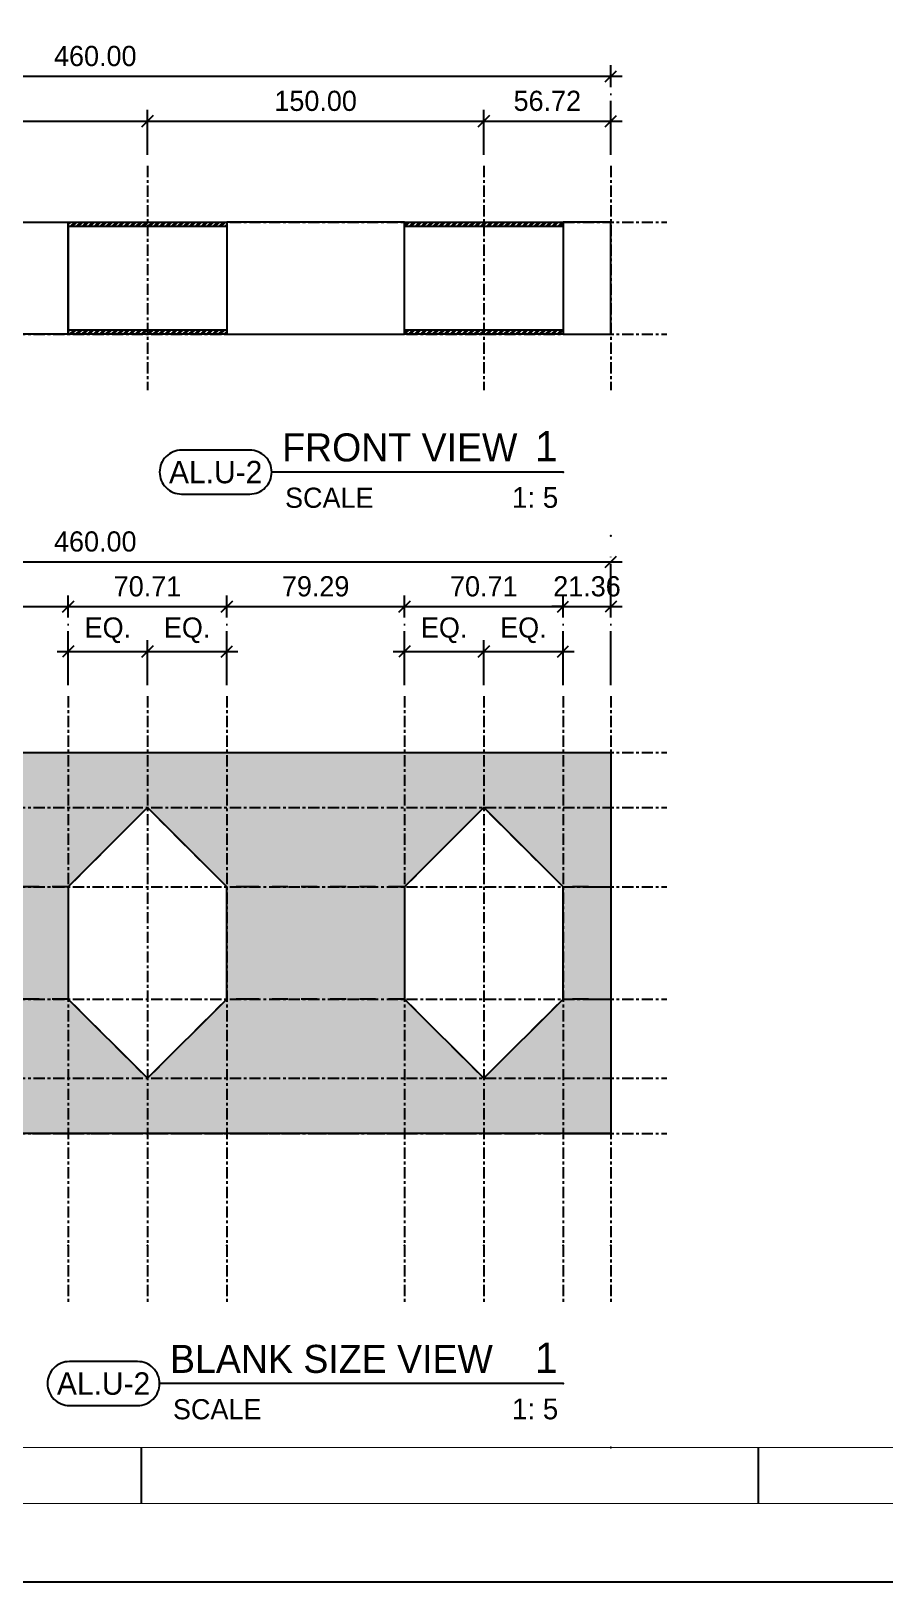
# Model space of a CAD drawing. Header units: millimetres. Extents: x -244126 to 368105, y -173968 to 259060.
# Drawn here: x 14819 to 15200, y 56397 to 57088 of the extents above; entities that cross this region are included whole.
import ezdxf
from ezdxf.enums import TextEntityAlignment as Align

# ---------------------------------------------------------------- set-up
doc = ezdxf.new("R2010")
doc.units = ezdxf.units.MM
doc.header["$MEASUREMENT"] = 0
for name, pattern in [('ACAD_ISO04W100', [30, 24, -3, 0, -3]), ('BORDER2', [22.225, 6.35, -3.175, 6.35, -3.175, 0, -3.175]), ('CENTER', [2, 1.25, -0.25, 0.25, -0.25]), ('TA_GL_000.00010', [0.000275, 0.0001, -2.5e-05, 2.5e-05, -2.5e-05, 0.0001]), ('TA_GL_005.00', [13.75, 5, -1.25, 1.25, -1.25, 5]), ('TA_HL_002.00', [13, 7.1, -5.9])]:
    doc.linetypes.add(name, pattern=pattern)
for name, color, linetype in [('000 - GRID', 8, 'CENTER'), ('000 - H A T C H', 8, 'Continuous'), ('000 - SYMBOL CON', 1, 'Continuous'), ('000 - T E X T', 4, 'Continuous'), ('000 - TITLEBLOCK', 4, 'Continuous'), ('001 - ASCESSORIES', 1, 'Continuous'), ('A04_TUBE SERIES', 7, 'Continuous'), ('A11_ALU.SOLID SHEET', 7, 'Continuous')]:
    doc.layers.add(name, color=color, linetype=linetype)
doc.styles.add('Cetury Gothic', font='GOTHIC.TTF')
doc.styles.add('CORDIA', font='cordia.shx')
doc.styles.add('MtXpl_BrowalliaUPC', font='BrowalliaUPC.ttf')
doc.styles.add('TA', font='Cordia New.ttf', dxfattribs={"height": 4.5})
doc.dimstyles.new('DIM E-E', dxfattribs={"dimscale": 2, "dimtxt": 0.18, "dimasz": 0.1, "dimexe": 0.1, "dimexo": 0.1, "dimgap": 0.09, "dimtad": 1, "dimtoh": 1, "dimzin": 0, "dimdsep": 46, "dimtxsty": 'CORDIA', "dimblk": 'OBLIQUE', "dimcen": 0.1, "dimdle": 0.1, "dimclrd": 40, "dimclre": 140, "dimclrt": 3, "dimadec": 0, "dimazin": 0, "dimtfac": 1, "dimtix": 1, "dimtmove": 2, "dimatfit": 3, "dimfxl": 1, "dimtolj": 1, "dimtzin": 0, "dimarcsym": 0})
pattern_1 = [(45, (-14720.5916, -56928.303), (-1.325825215, 1.325825215), []), (45, (-14719.7077, -56928.303), (-1.325825215, 1.325825215), [])]

# ---------------------------------------------------------------- blocks, each defined once
blk = doc.blocks.new('*U4419')
at = {"layer": '001 - ASCESSORIES', "color": 0, "linetype": 'ByBlock'}
for p, q in [((-225, 0), (-75, 0)), ((-75, 0), (75, 0)), ((75, 0), (225, 0)), ((225, 0), (235, 0)), ((-157.07, -60), (-225, -60)), ((-75, -60), (-86.36, -60)), ((-86.36, -60), (-86.36, -60)), ((-7.07, -60), (-75, -60)), ((75, -60), (63.64, -60)), ((63.64, -60), (63.64, -60)), ((142.93, -60), (75, -60)), ((225, -60), (213.64, -60)), ((213.64, -60), (213.64, -60)), ((225, -60), (235, -60))]:
    blk.add_line(p, q, dxfattribs=at)
for points in [[(-86.36, -60), (-121.72, -24.64), (-157.07, -60)], [(63.64, -60), (28.28, -24.64), (-7.07, -60)], [(213.64, -60), (178.28, -24.64), (142.93, -60)]]:
    blk.add_lwpolyline(points, dxfattribs=at)
blk = doc.blocks.new('A$Cfd196da9')
at = {"color": 0, "linetype": 'ByBlock', "const_width": 0.1}
blk.add_lwpolyline([(-143.5, -98), (96.5, -98), (96.5, 99), (-143.5, 99)], close=True, dxfattribs=at)
blk = doc.blocks.new('*U1676')
at = {"layer": '000 - T E X T', "color": 3}
for p, q in [((405.94, 35), (405.94, 60)), ((681.14, 35), (681.14, 60))]:
    blk.add_line(p, q, dxfattribs=at)
at = {"layer": '000 - T E X T', "color": 3, "const_width": 0.5}
blk.add_lwpolyline([(25, 60), (1225, 60)], dxfattribs=at)
at = {"layer": '000 - TITLEBLOCK', "color": 250}
blk.add_lwpolyline([(0, 0), (1485, 0), (1485, 1050), (0, 1050)], close=True, dxfattribs=at)
at = {"layer": '000 - T E X T', "color": 3, "xscale": 5, "yscale": 5, "zscale": 5}
blk.add_blockref('A$Cfd196da9', (742.5, 525), dxfattribs=at)
at = {"color": 4, "style": 'TA'}
blk.add_attdef('PAPER_SIZE', text='', height=6.25, dxfattribs=at).set_placement((1421.5, 24.94), align=Align.MIDDLE_RIGHT)
blk.add_attdef('SCALE_SIZE', text='', height=6.25, dxfattribs=at).set_placement((1433.78, 25.07), align=Align.MIDDLE_LEFT)
at = {"layer": '000 - T E X T', "color": 250, "style": 'TA'}
for tag, height, p in [('SUPERLINK', 5, (43.16, 1039.41)), ('NAMEFILE', 5, (43.16, 1029.41)), ('SC', 100, (8.41, 938.03))]:
    blk.add_attdef(tag, text='', height=height, dxfattribs=at).set_placement(p, align=Align.MIDDLE_LEFT)
at = {"layer": '000 - T E X T', "color": 4, "style": 'TA'}
for tag, height, p in [('NAME_JOB_1', 5, (1309.16, 845.63)), ('NAME_JOB_2', 5, (1309.16, 834.72)), ('NAME_PROJECT_1', 7.5, (1234.52, 797.42)), ('NAME_PROJECT_2', 7.5, (1234.52, 778.92)), ('NAME_PROJECT_3', 7.5, (1234.52, 760.42)), ('CODE_VALUE_1', 4.75, (1302.87, 722.8)), ('CODE_VALUE_2', 4.75, (1302.87, 707.8)), ('PART_NAME_VALUE_1', 4.75, (1302.87, 689.69)), ('PART_NAME_VALUE_2', 4.75, (1302.87, 674.69)), ('PART_NAME_VALUE_3', 4.75, (1302.87, 659.69)), ('MATTERIAL_VALUE_1', 9, (1304.89, 642.26)), ('SPEC_VALUE', 9, (1304.89, 621.71)), ('THICKNESS_VALUE', 9, (1304.89, 601.32)), ('COATING_VALUE_1', 9, (1304.89, 581.25)), ('COATING_VALUE_2', 9, (1304.89, 561.18)), ('NAME_TITLE_1', 6, (1236.27, 194.04)), ('NAME_TITLE_2', 6, (1236.27, 177.39)), ('NAME_TITLE_3', 6, (1236.27, 160.74)), ('DRAWING_NO1', 6, (1236.53, 82.29)), ('DRAWING_NO2', 6, (1236.53, 62.29))]:
    blk.add_attdef(tag, text='', height=height, dxfattribs=at).set_placement(p, align=Align.MIDDLE_LEFT)
for tag, p in [('NAME_DAFT', (1383.53, 340.54)), ('NAME_CHECKED', (1383.53, 306.49)), ('NAME_DESIGNER', (1383.53, 273.03)), ('NAME_DESIGN_MGR', (1383.53, 237.79))]:
    blk.add_attdef(tag, text='', height=9, dxfattribs=at).set_placement(p, align=Align.MIDDLE_CENTER)
for tag, p, height in [('REV', (1383.82, 125.62), 9.38), ('NAME_REMARK', (138.21, 43.26), 10)]:
    blk.add_attdef(tag, p, '', height=height, dxfattribs=at)
at = {"layer": '000 - T E X T', "color": 4, "style": 'Cetury Gothic'}
for tag, p in [('SHEET_NO.', (1403.95, 84.99)), ('TOTAL_SHEET_NO.', (1402.41, 44.1))]:
    blk.add_attdef(tag, text='', height=9, dxfattribs=at).set_placement(p, align=Align.CENTER)
blk = doc.blocks.new('*U301')
at = {"color": 3}
blk.add_point((0, -50), dxfattribs=at)
at = {"layer": '000 - GRID', "color": 0, "linetype": 'ByBlock'}
blk.add_line((0, 25), (0, -75), dxfattribs=at)
at = {"layer": '000 - GRID', "color": 0}
blk.add_point((0, 0), dxfattribs=at)
at = {"style": 'TA', "flags": 1}
blk.add_attdef('LOCATION', (6, 6), '', height=4.5, dxfattribs=at)
blk = doc.blocks.new('*U4421')
at = {"color": 3}
blk.add_point((0, -460), dxfattribs=at)
at = {"layer": '000 - GRID', "color": 0, "linetype": 'ByBlock'}
blk.add_line((0, 25), (0, -485), dxfattribs=at)
at = {"layer": '000 - GRID', "color": 0}
blk.add_point((0, 0), dxfattribs=at)
at = {"style": 'TA', "flags": 1}
blk.add_attdef('LOCATION', (6, 6), '', height=4.5, dxfattribs=at)
blk = doc.blocks.new('*U4422')
at = {"color": 3}
blk.add_point((0, -220), dxfattribs=at)
at = {"layer": '000 - GRID', "color": 0, "linetype": 'ByBlock'}
blk.add_line((0, 25), (0, -245), dxfattribs=at)
at = {"layer": '000 - GRID', "color": 0}
blk.add_point((0, 0), dxfattribs=at)
at = {"style": 'TA', "flags": 1}
blk.add_attdef('LOCATION', (6, 6), '', height=4.5, dxfattribs=at)
blk = doc.blocks.new('_Oblique')
at = {"color": 0, "linetype": 'ByBlock', "lineweight": -2}
blk.add_line((-0.5, -0.5), (0.5, 0.5), dxfattribs=at)
blk = doc.blocks.new('*D4425')
at = {"layer": 'A04_TUBE SERIES', "color": 40, "lineweight": -2, "transparency": 16777216}
blk.add_line((14830.24, 56811.79), (14875.59, 56811.79), dxfattribs=at)
at = {"layer": 'A04_TUBE SERIES', "color": 140, "linetype": 'ACAD_ISO04W100', "lineweight": -2, "transparency": 16777216}
for p, q in [((14835.24, 56796.79), (14835.24, 56816.79)), ((14870.59, 56796.79), (14870.59, 56816.79))]:
    blk.add_line(p, q, dxfattribs=at)
at = {"layer": 'Defpoints', "color": 0, "transparency": 16777216}
for p in [(14870.59, 56811.79), (14835.24, 56791.79), (14870.59, 56791.79)]:
    blk.add_point(p, dxfattribs=at)
at = {"layer": 'A04_TUBE SERIES', "color": 40, "lineweight": -2, "transparency": 16777216, "xscale": 5, "yscale": 5, "zscale": 5, "rotation": 180}
blk.add_blockref('_Oblique', (14835.24, 56811.79), dxfattribs=at)
at = {"layer": 'A04_TUBE SERIES', "color": 40, "lineweight": -2, "transparency": 16777216, "xscale": 5, "yscale": 5, "zscale": 5}
blk.add_blockref('_Oblique', (14870.59, 56811.79), dxfattribs=at)
at = {"layer": 'A04_TUBE SERIES', "color": 3, "transparency": 16777216, "insert": (14852.91, 56821.22), "char_height": 9, "attachment_point": 5, "style": 'CORDIA'}
blk.add_mtext('\\A1;EQ.', dxfattribs=at)
blk = doc.blocks.new('*D4426')
at = {"layer": 'A04_TUBE SERIES', "color": 40, "lineweight": -2, "transparency": 16777216}
blk.add_line((14865.59, 56811.79), (14910.95, 56811.79), dxfattribs=at)
at = {"layer": 'A04_TUBE SERIES', "color": 140, "linetype": 'ACAD_ISO04W100', "lineweight": -2, "transparency": 16777216}
for p, q in [((14870.59, 56796.79), (14870.59, 56816.79)), ((14905.95, 56796.79), (14905.95, 56816.79))]:
    blk.add_line(p, q, dxfattribs=at)
at = {"layer": 'Defpoints', "color": 0, "transparency": 16777216}
for p in [(14905.95, 56811.79), (14870.59, 56791.79), (14905.95, 56791.79)]:
    blk.add_point(p, dxfattribs=at)
at = {"layer": 'A04_TUBE SERIES', "color": 40, "lineweight": -2, "transparency": 16777216, "xscale": 5, "yscale": 5, "zscale": 5, "rotation": 180}
blk.add_blockref('_Oblique', (14870.59, 56811.79), dxfattribs=at)
at = {"layer": 'A04_TUBE SERIES', "color": 40, "lineweight": -2, "transparency": 16777216, "xscale": 5, "yscale": 5, "zscale": 5}
blk.add_blockref('_Oblique', (14905.95, 56811.79), dxfattribs=at)
at = {"layer": 'A04_TUBE SERIES', "color": 3, "transparency": 16777216, "insert": (14888.27, 56821.22), "char_height": 9, "attachment_point": 5, "style": 'CORDIA'}
blk.add_mtext('\\A1;EQ.', dxfattribs=at)
blk = doc.blocks.new('*D4427')
at = {"layer": 'A04_TUBE SERIES', "color": 40, "lineweight": -2, "transparency": 16777216}
blk.add_line((14980.24, 56811.79), (15025.59, 56811.79), dxfattribs=at)
at = {"layer": 'A04_TUBE SERIES', "color": 140, "linetype": 'ACAD_ISO04W100', "lineweight": -2, "transparency": 16777216}
for p, q in [((14985.24, 56796.79), (14985.24, 56816.79)), ((15020.59, 56796.79), (15020.59, 56816.79))]:
    blk.add_line(p, q, dxfattribs=at)
at = {"layer": 'Defpoints', "color": 0, "transparency": 16777216}
for p in [(15020.59, 56811.79), (14985.24, 56791.79), (15020.59, 56791.79)]:
    blk.add_point(p, dxfattribs=at)
at = {"layer": 'A04_TUBE SERIES', "color": 40, "lineweight": -2, "transparency": 16777216, "xscale": 5, "yscale": 5, "zscale": 5, "rotation": 180}
blk.add_blockref('_Oblique', (14985.24, 56811.79), dxfattribs=at)
at = {"layer": 'A04_TUBE SERIES', "color": 40, "lineweight": -2, "transparency": 16777216, "xscale": 5, "yscale": 5, "zscale": 5}
blk.add_blockref('_Oblique', (15020.59, 56811.79), dxfattribs=at)
at = {"layer": 'A04_TUBE SERIES', "color": 3, "transparency": 16777216, "insert": (15002.91, 56821.22), "char_height": 9, "attachment_point": 5, "style": 'CORDIA'}
blk.add_mtext('\\A1;EQ.', dxfattribs=at)
blk = doc.blocks.new('*D4428')
at = {"layer": 'A04_TUBE SERIES', "color": 40, "lineweight": -2, "transparency": 16777216}
blk.add_line((15015.59, 56811.79), (15060.95, 56811.79), dxfattribs=at)
at = {"layer": 'A04_TUBE SERIES', "color": 140, "linetype": 'ACAD_ISO04W100', "lineweight": -2, "transparency": 16777216}
for p, q in [((15020.59, 56796.79), (15020.59, 56816.79)), ((15055.95, 56796.79), (15055.95, 56816.79))]:
    blk.add_line(p, q, dxfattribs=at)
at = {"layer": 'Defpoints', "color": 0, "transparency": 16777216}
for p in [(15055.95, 56811.79), (15020.59, 56791.79), (15055.95, 56791.79)]:
    blk.add_point(p, dxfattribs=at)
at = {"layer": 'A04_TUBE SERIES', "color": 40, "lineweight": -2, "transparency": 16777216, "xscale": 5, "yscale": 5, "zscale": 5, "rotation": 180}
blk.add_blockref('_Oblique', (15020.59, 56811.79), dxfattribs=at)
at = {"layer": 'A04_TUBE SERIES', "color": 40, "lineweight": -2, "transparency": 16777216, "xscale": 5, "yscale": 5, "zscale": 5}
blk.add_blockref('_Oblique', (15055.95, 56811.79), dxfattribs=at)
at = {"layer": 'A04_TUBE SERIES', "color": 3, "transparency": 16777216, "insert": (15038.27, 56821.22), "char_height": 9, "attachment_point": 5, "style": 'CORDIA'}
blk.add_mtext('\\A1;EQ.', dxfattribs=at)
blk = doc.blocks.new('*D4431')
at = {"layer": 'A04_TUBE SERIES', "color": 40, "lineweight": -2, "transparency": 16777216}
blk.add_line((14750.95, 56831.79), (14840.24, 56831.79), dxfattribs=at)
at = {"layer": 'A04_TUBE SERIES', "color": 140, "linetype": 'ACAD_ISO04W100', "lineweight": -2, "transparency": 16777216}
for p, q in [((14755.95, 56796.79), (14755.95, 56836.79)), ((14835.24, 56796.79), (14835.24, 56836.79))]:
    blk.add_line(p, q, dxfattribs=at)
at = {"layer": 'Defpoints', "color": 0, "transparency": 16777216}
for p in [(14835.24, 56831.79), (14755.95, 56791.79), (14835.24, 56791.79)]:
    blk.add_point(p, dxfattribs=at)
at = {"layer": 'A04_TUBE SERIES', "color": 40, "lineweight": -2, "transparency": 16777216, "xscale": 5, "yscale": 5, "zscale": 5, "rotation": 180}
blk.add_blockref('_Oblique', (14755.95, 56831.79), dxfattribs=at)
at = {"layer": 'A04_TUBE SERIES', "color": 40, "lineweight": -2, "transparency": 16777216, "xscale": 5, "yscale": 5, "zscale": 5}
blk.add_blockref('_Oblique', (14835.24, 56831.79), dxfattribs=at)
at = {"layer": 'A04_TUBE SERIES', "color": 3, "transparency": 16777216, "insert": (14795.59, 56840.79), "char_height": 9, "attachment_point": 5, "style": 'CORDIA'}
blk.add_mtext('\\A1;79.29', dxfattribs=at)
blk = doc.blocks.new('*D4432')
at = {"layer": 'A04_TUBE SERIES', "color": 40, "lineweight": -2, "transparency": 16777216}
blk.add_line((14830.24, 56831.79), (14910.95, 56831.79), dxfattribs=at)
at = {"layer": 'A04_TUBE SERIES', "color": 140, "linetype": 'ACAD_ISO04W100', "lineweight": -2, "transparency": 16777216}
for p, q in [((14835.24, 56796.79), (14835.24, 56836.79)), ((14905.95, 56796.79), (14905.95, 56836.79))]:
    blk.add_line(p, q, dxfattribs=at)
at = {"layer": 'Defpoints', "color": 0, "transparency": 16777216}
for p in [(14905.95, 56831.79), (14835.24, 56791.79), (14905.95, 56791.79)]:
    blk.add_point(p, dxfattribs=at)
at = {"layer": 'A04_TUBE SERIES', "color": 40, "lineweight": -2, "transparency": 16777216, "xscale": 5, "yscale": 5, "zscale": 5, "rotation": 180}
blk.add_blockref('_Oblique', (14835.24, 56831.79), dxfattribs=at)
at = {"layer": 'A04_TUBE SERIES', "color": 40, "lineweight": -2, "transparency": 16777216, "xscale": 5, "yscale": 5, "zscale": 5}
blk.add_blockref('_Oblique', (14905.95, 56831.79), dxfattribs=at)
at = {"layer": 'A04_TUBE SERIES', "color": 3, "transparency": 16777216, "insert": (14870.59, 56840.79), "char_height": 9, "attachment_point": 5, "style": 'CORDIA'}
blk.add_mtext('\\A1;70.71', dxfattribs=at)
blk = doc.blocks.new('*D4433')
at = {"layer": 'A04_TUBE SERIES', "color": 40, "lineweight": -2, "transparency": 16777216}
blk.add_line((14900.95, 56831.79), (14990.24, 56831.79), dxfattribs=at)
at = {"layer": 'A04_TUBE SERIES', "color": 140, "linetype": 'ACAD_ISO04W100', "lineweight": -2, "transparency": 16777216}
for p, q in [((14905.95, 56796.79), (14905.95, 56836.79)), ((14985.24, 56796.79), (14985.24, 56836.79))]:
    blk.add_line(p, q, dxfattribs=at)
at = {"layer": 'Defpoints', "color": 0, "transparency": 16777216}
for p in [(14985.24, 56831.79), (14905.95, 56791.79), (14985.24, 56791.79)]:
    blk.add_point(p, dxfattribs=at)
at = {"layer": 'A04_TUBE SERIES', "color": 40, "lineweight": -2, "transparency": 16777216, "xscale": 5, "yscale": 5, "zscale": 5, "rotation": 180}
blk.add_blockref('_Oblique', (14905.95, 56831.79), dxfattribs=at)
at = {"layer": 'A04_TUBE SERIES', "color": 40, "lineweight": -2, "transparency": 16777216, "xscale": 5, "yscale": 5, "zscale": 5}
blk.add_blockref('_Oblique', (14985.24, 56831.79), dxfattribs=at)
at = {"layer": 'A04_TUBE SERIES', "color": 3, "transparency": 16777216, "insert": (14945.59, 56840.79), "char_height": 9, "attachment_point": 5, "style": 'CORDIA'}
blk.add_mtext('\\A1;79.29', dxfattribs=at)
blk = doc.blocks.new('*D4434')
at = {"layer": 'A04_TUBE SERIES', "color": 40, "lineweight": -2, "transparency": 16777216}
blk.add_line((14980.24, 56831.79), (15060.95, 56831.79), dxfattribs=at)
at = {"layer": 'A04_TUBE SERIES', "color": 140, "linetype": 'ACAD_ISO04W100', "lineweight": -2, "transparency": 16777216}
for p, q in [((14985.24, 56796.79), (14985.24, 56836.79)), ((15055.95, 56796.79), (15055.95, 56836.79))]:
    blk.add_line(p, q, dxfattribs=at)
at = {"layer": 'Defpoints', "color": 0, "transparency": 16777216}
for p in [(15055.95, 56831.79), (14985.24, 56791.79), (15055.95, 56791.79)]:
    blk.add_point(p, dxfattribs=at)
at = {"layer": 'A04_TUBE SERIES', "color": 40, "lineweight": -2, "transparency": 16777216, "xscale": 5, "yscale": 5, "zscale": 5, "rotation": 180}
blk.add_blockref('_Oblique', (14985.24, 56831.79), dxfattribs=at)
at = {"layer": 'A04_TUBE SERIES', "color": 40, "lineweight": -2, "transparency": 16777216, "xscale": 5, "yscale": 5, "zscale": 5}
blk.add_blockref('_Oblique', (15055.95, 56831.79), dxfattribs=at)
at = {"layer": 'A04_TUBE SERIES', "color": 3, "transparency": 16777216, "insert": (15020.59, 56840.79), "char_height": 9, "attachment_point": 5, "style": 'CORDIA'}
blk.add_mtext('\\A1;70.71', dxfattribs=at)
blk = doc.blocks.new('*D4435')
at = {"layer": 'A04_TUBE SERIES', "color": 40, "lineweight": -2, "transparency": 16777216}
for p, q in [((15055.95, 56831.79), (15050.95, 56831.79)), ((15055.95, 56831.79), (15077.31, 56831.79)), ((15077.31, 56831.79), (15082.31, 56831.79))]:
    blk.add_line(p, q, dxfattribs=at)
at = {"layer": 'A04_TUBE SERIES', "color": 140, "linetype": 'ACAD_ISO04W100', "lineweight": -2, "transparency": 16777216}
for p, q in [((15055.95, 56796.79), (15055.95, 56836.79)), ((15077.31, 56796.79), (15077.31, 56836.79))]:
    blk.add_line(p, q, dxfattribs=at)
at = {"layer": 'Defpoints', "color": 0, "transparency": 16777216}
for p in [(15077.31, 56831.79), (15055.95, 56791.79), (15077.31, 56791.79)]:
    blk.add_point(p, dxfattribs=at)
at = {"layer": 'A04_TUBE SERIES', "color": 40, "lineweight": -2, "transparency": 16777216, "xscale": 5, "yscale": 5, "zscale": 5}
blk.add_blockref('_Oblique', (15055.95, 56831.79), dxfattribs=at)
at = {"layer": 'A04_TUBE SERIES', "color": 40, "lineweight": -2, "transparency": 16777216, "xscale": 5, "yscale": 5, "zscale": 5, "rotation": 180}
blk.add_blockref('_Oblique', (15077.31, 56831.79), dxfattribs=at)
at = {"layer": 'A04_TUBE SERIES', "color": 3, "transparency": 16777216, "insert": (15066.63, 56840.79), "char_height": 9, "attachment_point": 5, "style": 'CORDIA'}
blk.add_mtext('\\A1;21.36', dxfattribs=at)
blk = doc.blocks.new('*D4436')
at = {"layer": 'A04_TUBE SERIES', "color": 40, "lineweight": -2, "transparency": 16777216}
blk.add_line((14612.31, 56851.79), (15082.31, 56851.79), dxfattribs=at)
at = {"layer": 'A04_TUBE SERIES', "color": 140, "linetype": 'ACAD_ISO04W100', "lineweight": -2, "transparency": 16777216}
for p, q in [((14617.31, 56796.79), (14617.31, 56856.79)), ((15077.31, 56796.79), (15077.31, 56856.79))]:
    blk.add_line(p, q, dxfattribs=at)
at = {"layer": 'Defpoints', "color": 0, "transparency": 16777216}
for p in [(15077.31, 56851.79), (14617.31, 56791.79), (15077.31, 56791.79)]:
    blk.add_point(p, dxfattribs=at)
at = {"layer": 'A04_TUBE SERIES', "color": 40, "lineweight": -2, "transparency": 16777216, "xscale": 5, "yscale": 5, "zscale": 5, "rotation": 180}
blk.add_blockref('_Oblique', (14617.31, 56851.79), dxfattribs=at)
at = {"layer": 'A04_TUBE SERIES', "color": 40, "lineweight": -2, "transparency": 16777216, "xscale": 5, "yscale": 5, "zscale": 5}
blk.add_blockref('_Oblique', (15077.31, 56851.79), dxfattribs=at)
at = {"layer": 'A04_TUBE SERIES', "color": 3, "transparency": 16777216, "insert": (14847.31, 56860.79), "char_height": 9, "attachment_point": 5, "style": 'CORDIA'}
blk.add_mtext('\\A1;460.00', dxfattribs=at)
blk = doc.blocks.new('*D4438')
at = {"layer": 'A04_TUBE SERIES', "color": 140, "linetype": 'ACAD_ISO04W100', "lineweight": -2, "transparency": 16777216}
for p, q in [((14720.59, 57033.3), (14720.59, 57053.3)), ((14870.59, 57033.3), (14870.59, 57053.3))]:
    blk.add_line(p, q, dxfattribs=at)
at = {"layer": 'A04_TUBE SERIES', "color": 40, "lineweight": -2, "transparency": 16777216}
blk.add_line((14715.59, 57048.3), (14875.59, 57048.3), dxfattribs=at)
at = {"layer": 'Defpoints', "color": 0, "transparency": 16777216}
for p in [(14870.59, 57048.3), (14720.59, 57028.3), (14870.59, 57028.3)]:
    blk.add_point(p, dxfattribs=at)
at = {"layer": 'A04_TUBE SERIES', "color": 40, "lineweight": -2, "transparency": 16777216, "xscale": 5, "yscale": 5, "zscale": 5, "rotation": 180}
blk.add_blockref('_Oblique', (14720.59, 57048.3), dxfattribs=at)
at = {"layer": 'A04_TUBE SERIES', "color": 40, "lineweight": -2, "transparency": 16777216, "xscale": 5, "yscale": 5, "zscale": 5}
blk.add_blockref('_Oblique', (14870.59, 57048.3), dxfattribs=at)
at = {"layer": 'A04_TUBE SERIES', "color": 3, "transparency": 16777216, "insert": (14795.59, 57057.3), "char_height": 9, "attachment_point": 5, "style": 'CORDIA'}
blk.add_mtext('\\A1;150.00', dxfattribs=at)
blk = doc.blocks.new('*D4439')
at = {"layer": 'A04_TUBE SERIES', "color": 140, "linetype": 'ACAD_ISO04W100', "lineweight": -2, "transparency": 16777216}
for p, q in [((14870.59, 57033.3), (14870.59, 57053.3)), ((15020.59, 57033.3), (15020.59, 57053.3))]:
    blk.add_line(p, q, dxfattribs=at)
at = {"layer": 'A04_TUBE SERIES', "color": 40, "lineweight": -2, "transparency": 16777216}
blk.add_line((14865.59, 57048.3), (15025.59, 57048.3), dxfattribs=at)
at = {"layer": 'Defpoints', "color": 0, "transparency": 16777216}
for p in [(15020.59, 57048.3), (14870.59, 57028.3), (15020.59, 57028.3)]:
    blk.add_point(p, dxfattribs=at)
at = {"layer": 'A04_TUBE SERIES', "color": 40, "lineweight": -2, "transparency": 16777216, "xscale": 5, "yscale": 5, "zscale": 5, "rotation": 180}
blk.add_blockref('_Oblique', (14870.59, 57048.3), dxfattribs=at)
at = {"layer": 'A04_TUBE SERIES', "color": 40, "lineweight": -2, "transparency": 16777216, "xscale": 5, "yscale": 5, "zscale": 5}
blk.add_blockref('_Oblique', (15020.59, 57048.3), dxfattribs=at)
at = {"layer": 'A04_TUBE SERIES', "color": 3, "transparency": 16777216, "insert": (14945.59, 57057.3), "char_height": 9, "attachment_point": 5, "style": 'CORDIA'}
blk.add_mtext('\\A1;150.00', dxfattribs=at)
blk = doc.blocks.new('*D4440')
at = {"layer": 'A04_TUBE SERIES', "color": 140, "linetype": 'ACAD_ISO04W100', "lineweight": -2, "transparency": 16777216}
for p, q in [((15020.59, 57033.3), (15020.59, 57053.3)), ((15077.31, 57033.3), (15077.31, 57053.3))]:
    blk.add_line(p, q, dxfattribs=at)
at = {"layer": 'A04_TUBE SERIES', "color": 40, "lineweight": -2, "transparency": 16777216}
blk.add_line((15015.59, 57048.3), (15082.31, 57048.3), dxfattribs=at)
at = {"layer": 'Defpoints', "color": 0, "transparency": 16777216}
for p in [(15077.31, 57048.3), (15020.59, 57028.3), (15077.31, 57028.3)]:
    blk.add_point(p, dxfattribs=at)
at = {"layer": 'A04_TUBE SERIES', "color": 40, "lineweight": -2, "transparency": 16777216, "xscale": 5, "yscale": 5, "zscale": 5, "rotation": 180}
blk.add_blockref('_Oblique', (15020.59, 57048.3), dxfattribs=at)
at = {"layer": 'A04_TUBE SERIES', "color": 40, "lineweight": -2, "transparency": 16777216, "xscale": 5, "yscale": 5, "zscale": 5}
blk.add_blockref('_Oblique', (15077.31, 57048.3), dxfattribs=at)
at = {"layer": 'A04_TUBE SERIES', "color": 3, "transparency": 16777216, "insert": (15048.95, 57057.3), "char_height": 9, "attachment_point": 5, "style": 'CORDIA'}
blk.add_mtext('\\A1;56.72', dxfattribs=at)
blk = doc.blocks.new('*D4446')
at = {"layer": 'A04_TUBE SERIES', "color": 140, "linetype": 'ACAD_ISO04W100', "lineweight": -2, "transparency": 16777216}
for p, q in [((14617.31, 57033.3), (14617.31, 57073.3)), ((15077.31, 57033.3), (15077.31, 57073.3))]:
    blk.add_line(p, q, dxfattribs=at)
at = {"layer": 'A04_TUBE SERIES', "color": 40, "lineweight": -2, "transparency": 16777216}
blk.add_line((14612.31, 57068.3), (15082.31, 57068.3), dxfattribs=at)
at = {"layer": 'Defpoints', "color": 0, "transparency": 16777216}
for p in [(15077.31, 57068.3), (14617.31, 57028.3), (15077.31, 57028.3)]:
    blk.add_point(p, dxfattribs=at)
at = {"layer": 'A04_TUBE SERIES', "color": 40, "lineweight": -2, "transparency": 16777216, "xscale": 5, "yscale": 5, "zscale": 5, "rotation": 180}
blk.add_blockref('_Oblique', (14617.31, 57068.3), dxfattribs=at)
at = {"layer": 'A04_TUBE SERIES', "color": 40, "lineweight": -2, "transparency": 16777216, "xscale": 5, "yscale": 5, "zscale": 5}
blk.add_blockref('_Oblique', (15077.31, 57068.3), dxfattribs=at)
at = {"layer": 'A04_TUBE SERIES', "color": 3, "transparency": 16777216, "insert": (14847.31, 57077.3), "char_height": 9, "attachment_point": 5, "style": 'CORDIA'}
blk.add_mtext('\\A1;460.00', dxfattribs=at)
blk = doc.blocks.new('*U875')
at = {"color": 4}
blk.add_line((-4.26, 5.7), (-30.26, 5.7), dxfattribs=at)
at = {"linetype": 'TA_GL_000.00010'}
blk.add_point((0, 18), dxfattribs=at)
for p in [(-4.26, 5.7), (0, 0)]:
    blk.add_point(p)
at = {"layer": '000 - SYMBOL CON', "color": 0, "linetype": 'ByBlock'}
blk.add_lwpolyline([(-38.3, 7.66, 0.414214), (-40.26, 5.7, 0.414214), (-38.3, 3.74), (-32.22, 3.74, 0.414214), (-30.26, 5.7, 0.414214), (-32.22, 7.66)], format="xyb", close=True, dxfattribs=at)
at = {"color": 4, "linetype": 'BORDER2', "style": 'Cetury Gothic'}
blk.add_text('SCALE', height=1.8, dxfattribs=at).set_placement((-29.07, 2.51))
at = {"color": 0, "style": 'TA'}
for tag, p in [('HEADING2', (-29.33, 10.65)), ('HEADING', (-29.33, 6.65))]:
    blk.add_attdef(tag, p, '', height=2.5, dxfattribs=at)
for tag, height, p in [('LO', 2.7, (-4.76, 6.65)), ('SC', 1.85, (-4.7, 2.51))]:
    blk.add_attdef(tag, text='', height=height, dxfattribs=at).set_placement(p, align=Align.RIGHT)
at = {"layer": '000 - T E X T', "color": 0, "style": 'MtXpl_BrowalliaUPC'}
blk.add_attdef('NO.CODE', text='', height=2, dxfattribs=at).set_placement((-35.26, 5.7), align=Align.MIDDLE_CENTER)
blk = doc.blocks.new('*U4472')
at = {"color": 4}
blk.add_line((-4.26, 5.7), (-40.26, 5.7), dxfattribs=at)
at = {"linetype": 'TA_GL_000.00010'}
blk.add_point((0, 18), dxfattribs=at)
for p in [(-4.26, 5.7), (0, 0)]:
    blk.add_point(p)
at = {"layer": '000 - SYMBOL CON', "color": 0, "linetype": 'ByBlock'}
blk.add_lwpolyline([(-48.3, 7.66, 0.414214), (-50.26, 5.7, 0.414214), (-48.3, 3.74), (-42.22, 3.74, 0.414214), (-40.26, 5.7, 0.414214), (-42.22, 7.66)], format="xyb", close=True, dxfattribs=at)
at = {"color": 4, "linetype": 'BORDER2', "style": 'Cetury Gothic'}
blk.add_text('SCALE', height=1.8, dxfattribs=at).set_placement((-39.07, 2.51))
at = {"color": 0, "style": 'TA'}
for tag, p in [('HEADING2', (-39.33, 10.65)), ('HEADING', (-39.33, 6.65))]:
    blk.add_attdef(tag, p, '', height=2.5, dxfattribs=at)
for tag, height, p in [('LO', 2.7, (-4.76, 6.65)), ('SC', 1.85, (-4.7, 2.51))]:
    blk.add_attdef(tag, text='', height=height, dxfattribs=at).set_placement(p, align=Align.RIGHT)
at = {"layer": '000 - T E X T', "color": 0, "style": 'MtXpl_BrowalliaUPC'}
blk.add_attdef('NO.CODE', text='', height=2, dxfattribs=at).set_placement((-45.26, 5.7), align=Align.MIDDLE_CENTER)
blk = doc.blocks.new('A$C70ddb274')
at = {"layer": '000 - H A T C H'}
h = blk.add_hatch(dxfattribs=at)
h.set_pattern_fill('ANSI32', color=8, scale=5)
h.set_pattern_definition(pattern_1)
h.paths.add_polyline_path([(-35.36, 75), (35.36, 75), (35.36, 73), (-35.36, 73)])
h = blk.add_hatch(dxfattribs=at)
h.set_pattern_fill('ANSI32', color=8, scale=5)
h.set_pattern_definition(pattern_1)
h.paths.add_polyline_path([(-35.36, 27), (35.36, 27), (35.36, 25), (-35.36, 25)])
at = {"layer": 'A11_ALU.SOLID SHEET', "color": 2}
for p, q in [((-35.36, 75), (35.36, 75)), ((35.36, 25), (-35.36, 25))]:
    blk.add_line(p, q, dxfattribs=at)
at = {"layer": 'A11_ALU.SOLID SHEET', "color": 3}
for p, q in [((-35.36, 25), (-35.36, 75)), ((35.36, 75), (35.36, 25))]:
    blk.add_line(p, q, dxfattribs=at)
at = {"layer": 'A11_ALU.SOLID SHEET', "color": 1}
for points in [[(-35.36, 75), (35.36, 75), (35.36, 73), (-35.36, 73)], [(-35.36, 27), (35.36, 27), (35.36, 25), (-35.36, 25)]]:
    blk.add_lwpolyline(points, close=True, dxfattribs=at)

msp = doc.modelspace()

# ---------------------------------------------------------------- hatches: boundary and pattern name
at = {"layer": '000 - H A T C H'}
h = msp.add_hatch(dxfattribs=at)
h.set_pattern_fill('DOTS', color=8, scale=50)
h.set_pattern_definition([(0, (0, -966.9045), (1.5625, 3.125), [0, -3.125])])
h.paths.add_polyline_path([(14617.30733, 56766.7919), (14617.30733, 56596.7919), (15077.30733, 56596.7919), (15077.30733, 56766.7919)])
h.paths.add_polyline_path([(14755.94694, 56706.7919), (14755.94694, 56656.7919), (14720.5916, 56621.43656), (14685.23626, 56656.7919), (14685.23626, 56706.7919), (14720.5916, 56742.14724)], flags=16)
h.paths.add_polyline_path([(14835.23626, 56706.7919), (14870.5916, 56742.14724), (14905.94694, 56706.7919), (14905.94694, 56656.7919), (14870.5916, 56621.43656), (14835.23626, 56656.7919)], flags=16)
h.paths.add_polyline_path([(14985.23626, 56706.7919), (15020.5916, 56742.14724), (15055.94694, 56706.7919), (15055.94694, 56656.7919), (15020.5916, 56621.43656), (14985.23626, 56656.7919)], flags=16)

# ---------------------------------------------------------------- linework, layer by layer
at = {"layer": 'A04_TUBE SERIES', "color": 3}
for points in [[(14617.30733, 56766.7919), (15077.30733, 56766.7919), (15077.30733, 56596.7919), (14617.30733, 56596.7919)], [(14835.23626, 56706.7919), (14835.23626, 56656.7919), (14870.5916, 56621.43656), (14905.94694, 56656.7919), (14905.94694, 56706.7919), (14870.5916, 56742.14724)], [(14985.23626, 56706.7919), (14985.23626, 56656.7919), (15020.5916, 56621.43656), (15055.94694, 56656.7919), (15055.94694, 56706.7919), (15020.5916, 56742.14724)]]:
    msp.add_lwpolyline(points, close=True, dxfattribs=at)
at = {"layer": 'A11_ALU.SOLID SHEET', "color": 3}
for points in [[(14755.94694, 57003.30292), (14835.23626, 57003.30292), (14835.23626, 56953.30292), (14755.94694, 56953.30292)], [(14905.94694, 56953.30292), (14985.23626, 56953.30292), (14985.23626, 57003.30292), (14905.94694, 57003.30292)], [(15077.30733, 57003.30292), (15055.94694, 57003.30292), (15055.94694, 56953.30292), (15077.30733, 56953.30292)]]:
    msp.add_lwpolyline(points, close=True, dxfattribs=at)

# ---------------------------------------------------------------- block references
msp.add_blockref('*U1676', (14462.00896, 56396.7919))
at = {"color": 3}
for p in [(14870.5916, 56928.30292), (15020.5916, 56928.30292)]:
    msp.add_blockref('A$C70ddb274', p, dxfattribs=at)
at = {"layer": '000 - GRID', "linetype": 'TA_GL_005.00'}
for name, p in [('*U301', (14870.5916, 57003.30292)), ('*U301', (15020.5916, 57003.30292)), ('*U301', (15077.30733, 57003.30292)), ('*U4422', (14835.23626, 56766.7919)), ('*U4422', (14870.5916, 56766.7919)), ('*U4422', (14905.94694, 56766.7919)), ('*U4422', (14985.23626, 56766.7919)), ('*U4422', (15020.5916, 56766.7919)), ('*U4422', (15055.94694, 56766.7919)), ('*U4422', (15077.30733, 56766.7919))]:
    msp.add_blockref(name, p, dxfattribs=at)
at = {"layer": '000 - GRID', "linetype": 'TA_GL_005.00', "rotation": 90}
for p in [(14617.30733, 57003.30292), (14617.30733, 56953.30292), (14617.30733, 56766.7919), (14617.30733, 56742.14724), (14617.30733, 56706.7919), (14617.30733, 56656.7919), (14617.30733, 56621.43656), (14617.30733, 56596.7919)]:
    msp.add_blockref('*U4421', p, dxfattribs=at)
at = {"layer": '000 - T E X T', "xscale": 5, "yscale": 5, "zscale": 5}
for name, p, values in [('*U875', (15077.30733, 56863.30292), {'NO.CODE': 'AL.U-2', 'HEADING': 'FRONT VIEW', 'LO': '1', 'SC': '1: 5'}), ('*U4472', (15077.30733, 56456.7919), {'NO.CODE': 'AL.U-2', 'HEADING': 'BLANK SIZE VIEW', 'LO': '1', 'SC': '1: 5'})]:
    msp.add_blockref(name, p, dxfattribs=at).add_auto_attribs(values)
at = {"layer": 'A04_TUBE SERIES', "color": 1, "linetype": 'TA_HL_002.00'}
msp.add_blockref('*U4419', (14842.30733, 56766.7919), dxfattribs=at)
at = {"layer": 'A04_TUBE SERIES', "color": 1, "linetype": 'TA_HL_002.00', "xscale": -1, "rotation": 180}
msp.add_blockref('*U4419', (14842.30733, 56596.7919), dxfattribs=at)

# ---------------------------------------------------------------- dimensions: what is measured, and where the dimension line sits
at = {"layer": 'A04_TUBE SERIES', "color": 3}
for base, p1, p2, picture, middle in [((15077.30733, 57068.30292), (14617.30733, 57028.30292), (15077.30733, 57028.30292), '*D4446', (14847.30733, 57077.30292)), ((14870.5916, 57048.30292), (14720.5916, 57028.30292), (14870.5916, 57028.30292), '*D4438', (14795.5916, 57057.30292)), ((15020.5916, 57048.30292), (14870.5916, 57028.30292), (15020.5916, 57028.30292), '*D4439', (14945.5916, 57057.30292)), ((15077.30733, 57048.30292), (15020.5916, 57028.30292), (15077.30733, 57028.30292), '*D4440', (15048.94946, 57057.30292)), ((15077.30733, 56851.7919), (14617.30733, 56791.7919), (15077.30733, 56791.7919), '*D4436', (14847.30733, 56860.7919)), ((14835.23626, 56831.7919), (14755.94694, 56791.7919), (14835.23626, 56791.7919), '*D4431', (14795.5916, 56840.7919)), ((14905.94694, 56831.7919), (14835.23626, 56791.7919), (14905.94694, 56791.7919), '*D4432', (14870.5916, 56840.7919)), ((14985.23626, 56831.7919), (14905.94694, 56791.7919), (14985.23626, 56791.7919), '*D4433', (14945.5916, 56840.7919)), ((15055.94694, 56831.7919), (14985.23626, 56791.7919), (15055.94694, 56791.7919), '*D4434', (15020.5916, 56840.7919)), ((15077.30733, 56831.7919), (15055.94694, 56791.7919), (15077.30733, 56791.7919), '*D4435', (15066.62713, 56840.7919))]:
    dim = msp.add_linear_dim(base=base, p1=p1, p2=p2, dimstyle='DIM E-E', override={"dimscale": 50}, dxfattribs=at)
    dim.commit()
    dim.dimension.update_dxf_attribs({"geometry": picture, "text_midpoint": middle})
for base, p1, p2, picture, middle in [((14870.5916, 56811.7919), (14835.23626, 56791.7919), (14870.5916, 56791.7919), '*D4425', (14852.91393, 56821.22047)), ((14905.94694, 56811.7919), (14870.5916, 56791.7919), (14905.94694, 56791.7919), '*D4426', (14888.26927, 56821.22047)), ((15020.5916, 56811.7919), (14985.23626, 56791.7919), (15020.5916, 56791.7919), '*D4427', (15002.91393, 56821.22047)), ((15055.94694, 56811.7919), (15020.5916, 56791.7919), (15055.94694, 56791.7919), '*D4428', (15038.26927, 56821.22047))]:
    dim = msp.add_linear_dim(base=base, p1=p1, p2=p2, text='EQ.', dimstyle='DIM E-E', override={"dimscale": 50}, dxfattribs=at)
    dim.commit()
    dim.dimension.update_dxf_attribs({"geometry": picture, "text_midpoint": middle})

doc.saveas('drawing.dxf')
